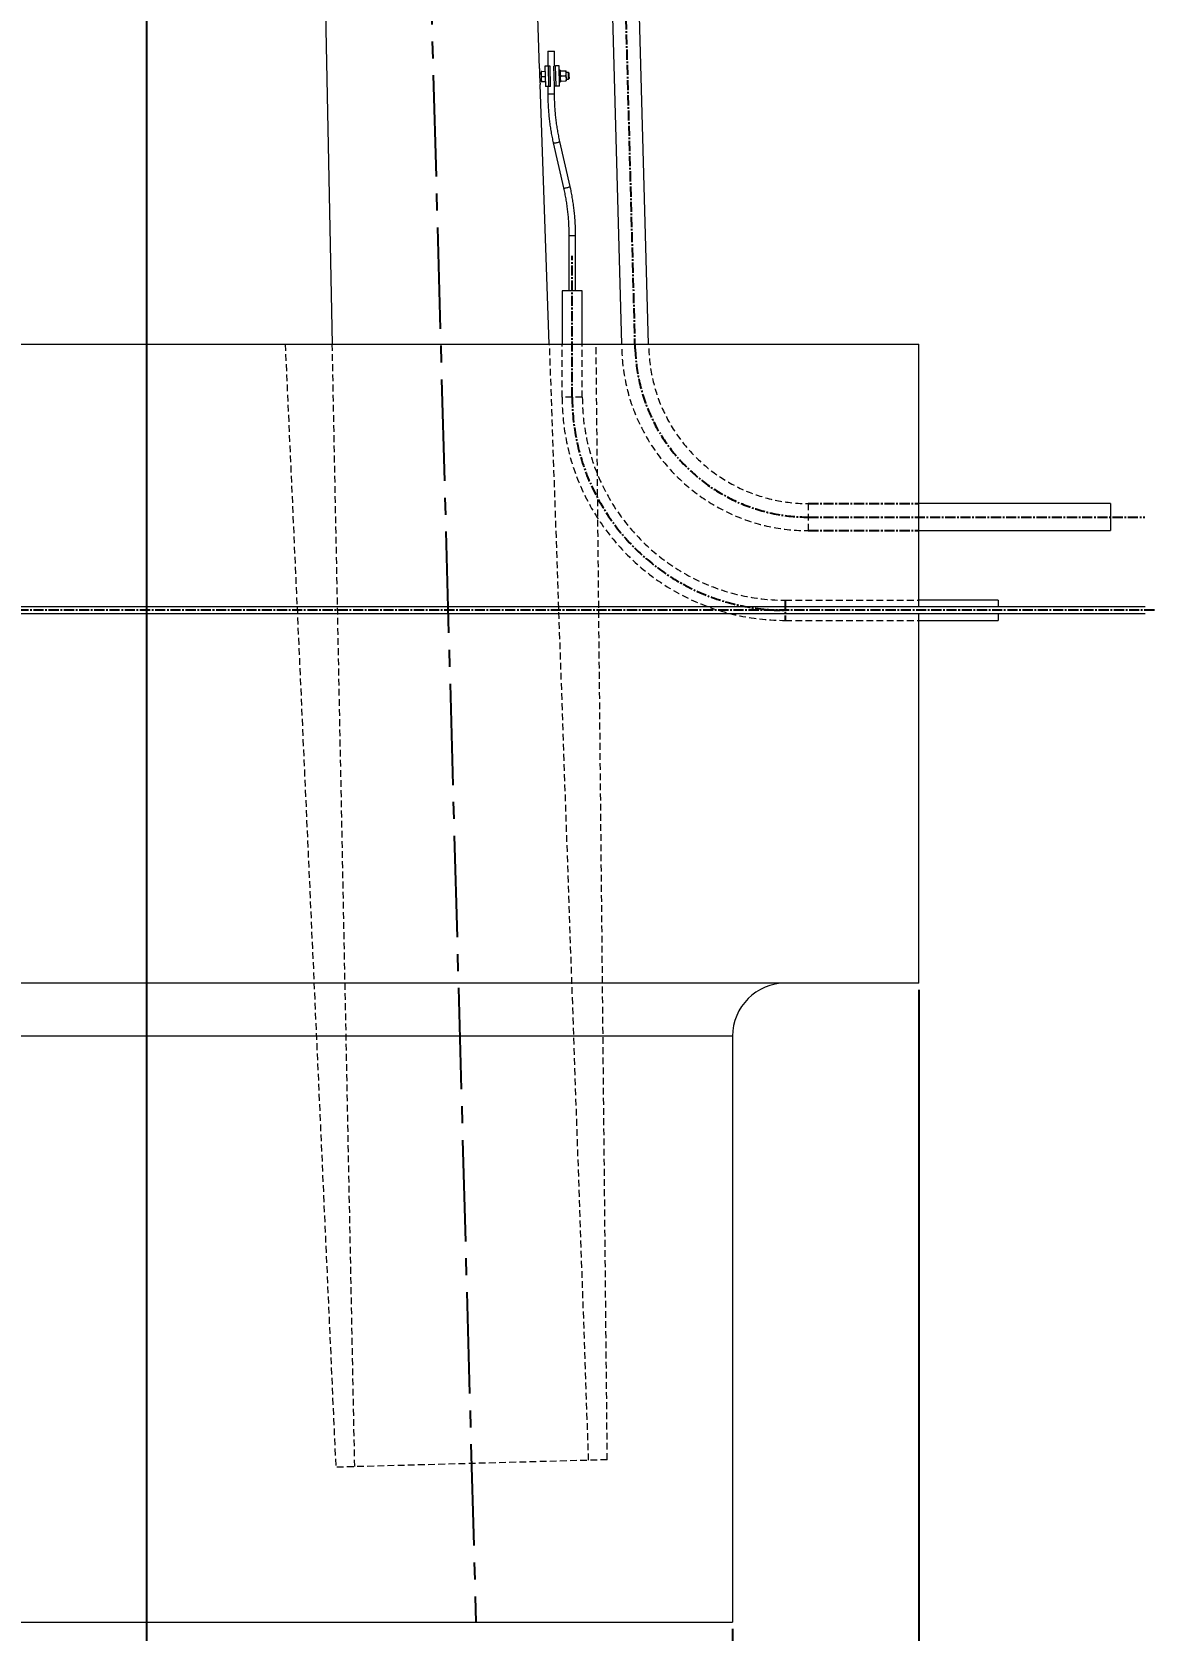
# Model space of a CAD drawing. Header units: millimetres. Extents: x 1587714 to 3094800, y -694377 to -413614.
# Drawn here: x 2057172 to 2059262, y -561911 to -558910 of the extents above; entities that cross this region are included whole.
import ezdxf

# ---------------------------------------------------------------- set-up
doc = ezdxf.new("R2010")
doc.units = ezdxf.units.MM
doc.linetypes.add('CENTER2', pattern=[28.575, 19.05, -3.175, 3.175, -3.175])
doc.linetypes.add('DASHED', pattern=[19.05, 12.7, -6.35])
for name, color, linetype in [('0_EJES', 1, 'CENTER2'), ('M0_EQUIPOS', 7, 'Continuous'), ('M_DIM', 1, 'Continuous')]:
    doc.layers.add(name, color=color, linetype=linetype)
doc.styles.add('STYLE-MSF', font='simplex.shx', dxfattribs={"width": 0.8})
doc.dimstyles.new('DIM1-25', dxfattribs={"dimscale": 25, "dimtxt": 2.5, "dimasz": 2.5, "dimexe": 1.25, "dimexo": 0.5, "dimgap": 1, "dimtad": 1, "dimdec": 1, "dimtxsty": 'STYLE-MSF', "dimcen": 2.5, "dimclrd": 8, "dimclre": 8, "dimclrt": 3, "dimaunit": 1, "dimadec": 1, "dimazin": 2, "dimtfac": 1, "dimtdec": 1, "dimtmove": 0, "dimatfit": 3, "dimfxl": 1, "dimlwd": -1, "dimlwe": -1, "dimarcsym": 0})

# ---------------------------------------------------------------- blocks, each defined once
blk = doc.blocks.new('*D224')
at = {"layer": 'Defpoints', "color": 0}
for p in [(2928281.7, -427677.5), (2931181.7, -427677.5), (2931181.7, -429493.5)]:
    blk.add_point(p, dxfattribs=at)
at = {"layer": 'M_DIM', "color": 8}
for p, q in [((2928281.7, -427690), (2928281.7, -429524.8)), ((2931181.7, -427690), (2931181.7, -429524.8)), ((2928344.2, -429493.5), (2931119.2, -429493.5))]:
    blk.add_line(p, q, dxfattribs=at)
for points in [[(2928344.2, -429483.1), (2928344.2, -429504), (2928281.7, -429493.5)], [(2931119.2, -429483.1), (2931119.2, -429504), (2931181.7, -429493.5)]]:
    blk.add_solid(points, dxfattribs=at)
at = {"layer": 'M_DIM', "color": 3, "insert": (2929731.7, -429437.3), "char_height": 62.5, "attachment_point": 5, "style": 'STYLE-MSF'}
blk.add_mtext('2900', dxfattribs=at)
blk = doc.blocks.new('*D225')
at = {"layer": 'Defpoints', "color": 0}
for p in [(2928631.7, -428877.5), (2930831.7, -428877.5), (2930831.7, -429232.3)]:
    blk.add_point(p, dxfattribs=at)
at = {"layer": 'M_DIM', "color": 8}
for p, q in [((2928631.7, -428890), (2928631.7, -429263.6)), ((2930831.7, -428890), (2930831.7, -429263.6)), ((2928694.2, -429232.3), (2930769.2, -429232.3))]:
    blk.add_line(p, q, dxfattribs=at)
for points in [[(2928694.2, -429221.9), (2928694.2, -429242.8), (2928631.7, -429232.3)], [(2930769.2, -429221.9), (2930769.2, -429242.8), (2930831.7, -429232.3)]]:
    blk.add_solid(points, dxfattribs=at)
at = {"layer": 'M_DIM', "color": 3, "insert": (2929731.7, -429176.1), "char_height": 62.5, "attachment_point": 5, "style": 'STYLE-MSF'}
blk.add_mtext('2200', dxfattribs=at)
blk = doc.blocks.new('poste doble terminal TM1')
at = {"layer": '0_EJES', "color": 8, "ltscale": 10}
blk.add_line((325.47, 7467.04), (618.13, -3150), dxfattribs=at)
at = {"layer": '0_EJES'}
for p, q in [((917.38, -758.96), (846.42, 1815.35)), ((799, -850), (799, -584.48)), ((1242.26, -1049.6), (1450, -1049.6)), ((1242.26, -1075), (1874.25, -1075)), ((1242.26, -1100.4), (1450, -1100.4)), ((2578.12, -1250), (-2583.29, -1250)), ((1199, -1231), (1199, -1269))]:
    blk.add_line(p, q, dxfattribs=at)
for centre, radius, start in [((1242.26, -750), 325, 181.579), ((1199, -850), 400, 180)]:
    blk.add_arc(centre, radius, start, 270, dxfattribs=at)
at = {"layer": 'M0_EQUIPOS', "color": 7, "linetype": 'Continuous', "lineweight": 15}
for p, q in [((737.81, -232.75), (733.75, -116.84)), ((335.61, -127.82), (348.12, -750)), ((755.93, -750), (738.86, -262.65)), ((-1450, -750), (1450, -750)), ((1450, -1243.65), (1450, -750)), ((1450, -1950), (1450, -1256.35)), ((1450, -1950), (-1450, -1950)), ((1100, -2050), (-1100, -2050)), ((1100, -2050), (1100, -3150)), ((-1100, -3150), (1100, -3150))]:
    blk.add_line(p, q, dxfattribs=at)
at = {"layer": 'M0_EQUIPOS', "color": 6, "linetype": 'Continuous', "lineweight": 15}
for p, q in [((874.16, -112.97), (891.72, -750)), ((942.54, -750), (924.94, -111.57)), ((1809.61, -1049.6), (1450, -1049.6)), ((1809.61, -1049.6), (1809.61, -1100.4)), ((1450, -1100.4), (1809.61, -1100.4))]:
    blk.add_line(p, q, dxfattribs=at)
at = {"layer": 'M0_EQUIPOS', "color": 3, "linetype": 'Continuous', "lineweight": 15}
for p, q in [((753.14, -200), (753.14, -228.3)), ((753.14, -200), (765.84, -200)), ((765.84, -227.95), (765.84, -200)), ((753.14, -266.32), (753.14, -280.38)), ((765.84, -280.38), (765.84, -265.97)), ((753.14, -280.38), (765.84, -280.38)), ((763.43, -372.38), (782.68, -456.9)), ((795.06, -454.08), (775.82, -369.56)), ((792.65, -546.08), (792.65, -650)), ((792.65, -546.08), (805.35, -546.08)), ((805.35, -650), (805.35, -546.08)), ((780, -650), (780, -750)), ((818, -650), (780, -650)), ((818, -750), (818, -650)), ((1875, -1243.65), (-1875, -1243.65)), ((-1875, -1256.35), (1875, -1256.35)), ((1599, -1231), (1450, -1231)), ((1599, -1231), (1599, -1243.65)), ((1599, -1256.35), (1599, -1269)), ((1450, -1269), (1599, -1269))]:
    blk.add_line(p, q, dxfattribs=at)
at = {"layer": 'M0_EQUIPOS', "color": 1, "linetype": 'Continuous', "lineweight": 15}
for p, q in [((741.74, -238.09), (747.85, -237.93)), ((747.59, -228.45), (748.64, -266.44)), ((757.44, -228.18), (754.26, -228.27)), ((755.31, -266.26), (754.26, -228.27)), ((758.48, -266.17), (757.44, -228.18)), ((767.61, -227.9), (764.43, -227.99)), ((765.48, -265.98), (764.43, -227.99)), ((768.65, -265.89), (767.61, -227.9)), ((775.33, -265.7), (774.28, -227.72)), ((776.21, -235.63), (774.5, -235.68)), ((777.53, -237.11), (786.36, -236.86)), ((791.72, -239.89), (787.72, -240)), ((792.74, -240.87), (791.72, -239.89)), ((740.56, -241.3), (737.65, -241.38)), ((738.1, -254.08), (740.91, -254)), ((742.01, -247.62), (748.11, -247.45)), ((742.27, -257.14), (748.38, -256.97)), ((758.48, -266.17), (755.31, -266.26)), ((768.65, -265.89), (765.48, -265.98)), ((775.11, -257.74), (776.82, -257.7)), ((777.79, -246.63), (786.62, -246.39)), ((778.05, -256.15), (786.89, -255.91)), ((788.07, -252.7), (792.07, -252.59)), ((792.07, -252.59), (793.04, -251.56))]:
    blk.add_line(p, q, dxfattribs=at)
at = {"layer": 'M0_EQUIPOS', "color": 8, "linetype": 'DASHED', "lineweight": 15}
for p, q in [((260.04, -750), (355.03, -2859.25)), ((347.84, -750), (390.02, -2858.29)), ((829.85, -2846.2), (756.47, -750)), ((864.84, -2845.23), (843.9, -750)), ((864.84, -2845.23), (355.03, -2859.25))]:
    blk.add_line(p, q, dxfattribs=at)
at = {"layer": 'M0_EQUIPOS', "color": 1, "linetype": 'DASHED', "lineweight": 15}
for p, q in [((780, -850), (780, -750)), ((818, -850), (818, -750)), ((818, -850), (780, -850)), ((1242.26, -1049.6), (1242.26, -1100.4)), ((1199, -1231), (1450, -1231)), ((1199, -1269), (1450, -1269))]:
    blk.add_line(p, q, dxfattribs=at)
at = {"layer": 'M0_EQUIPOS', "color": 1, "linetype": 'Continuous', "lineweight": 15, "flags": 128}
for points in [[(740.48, -238.13), (740.48, -238.21), (740.48, -238.45), (740.5, -238.85), (740.51, -239.4), (740.53, -240.1), (740.55, -240.92), (740.58, -241.85), (740.61, -242.89)], [(754.26, -228.27), (752.36, -228.32), (750.71, -228.37), (749.37, -228.41), (748.39, -228.43), (747.79, -228.45), (747.59, -228.45)], [(774.28, -227.72), (774.08, -227.72), (773.48, -227.74), (772.5, -227.77), (771.16, -227.8), (769.52, -227.85), (767.61, -227.9)], [(776.21, -235.63), (776.21, -235.63), (776.22, -235.81), (776.23, -236.35), (776.26, -237.21), (776.29, -238.38), (776.33, -239.83), (776.38, -241.49), (776.43, -243.32), (776.48, -245.25), (776.53, -247.24), (776.59, -249.2), (776.64, -251.09), (776.69, -252.83), (776.73, -254.37), (776.77, -255.66), (776.79, -256.66), (776.81, -257.33), (776.82, -257.66), (776.82, -257.7)], [(787.76, -241.59), (787.73, -240.55), (787.71, -239.62), (787.68, -238.8), (787.67, -238.11), (787.65, -237.55), (787.64, -237.15), (787.63, -236.91), (787.63, -236.83)], [(792.07, -252.59), (792.07, -252.57), (792.06, -252.29), (792.04, -251.65), (792.01, -250.7), (791.98, -249.49), (791.94, -248.09), (791.9, -246.58), (791.86, -245.06), (791.82, -243.6), (791.78, -242.29), (791.75, -241.22), (791.73, -240.44), (791.72, -239.99), (791.72, -239.89)], [(740.61, -242.89), (740.64, -244.01), (740.67, -245.19), (740.7, -246.41), (740.74, -247.65), (740.77, -248.89), (740.81, -250.12), (740.84, -251.29), (740.87, -252.41)], [(740.87, -252.41), (740.9, -253.45), (740.92, -254.38), (740.95, -255.2), (740.96, -255.9), (740.98, -256.45), (740.99, -256.85), (741, -257.09), (741, -257.17)], [(755.31, -266.26), (753.4, -266.31), (751.76, -266.35), (750.42, -266.39), (749.44, -266.42), (748.84, -266.43), (748.64, -266.44)], [(775.33, -265.7), (775.13, -265.71), (774.53, -265.73), (773.54, -265.75), (772.21, -265.79), (770.56, -265.84), (768.65, -265.89)], [(788.02, -251.11), (787.99, -249.99), (787.96, -248.82), (787.93, -247.59), (787.89, -246.35), (787.86, -245.11), (787.83, -243.89), (787.79, -242.71), (787.76, -241.59)], [(788.16, -255.87), (788.15, -255.79), (788.15, -255.55), (788.14, -255.15), (788.12, -254.6), (788.1, -253.9), (788.08, -253.08), (788.05, -252.15), (788.02, -251.11)], [(792.74, -240.87), (792.74, -240.87), (792.75, -241.13), (792.77, -241.73), (792.79, -242.64), (792.82, -243.79), (792.86, -245.11), (792.9, -246.5), (792.94, -247.87), (792.97, -249.13), (793, -250.19), (793.02, -250.98), (793.04, -251.45), (793.04, -251.56)]]:
    blk.add_lwpolyline(points, dxfattribs=at)
at = {"layer": 'M0_EQUIPOS', "color": 3, "linetype": 'Continuous', "lineweight": 15, "flags": 128}
for points in [[(763.43, -372.38), (763.57, -372.5), (764.05, -372.6), (764.86, -372.6), (765.94, -372.5), (767.24, -372.32), (768.68, -372.06), (770.17, -371.73), (771.63, -371.36), (772.97, -370.97), (774.12, -370.57), (775.01, -370.2), (775.59, -369.88), (775.82, -369.62), (775.82, -369.56)], [(782.68, -456.9), (782.81, -457.03), (783.29, -457.12), (784.1, -457.12), (785.18, -457.03), (786.48, -456.84), (787.92, -456.58), (789.41, -456.26), (790.87, -455.89), (792.22, -455.49), (793.37, -455.1), (794.25, -454.73), (794.83, -454.4), (795.06, -454.14), (795.06, -454.08)]]:
    blk.add_lwpolyline(points, dxfattribs=at)
at = {"layer": 'M0_EQUIPOS', "color": 1, "linetype": 'DASHED', "lineweight": 15}
for centre, radius, start in [((1242.26, -750), 350.4, 181.579), ((1242.26, -750), 299.6, 181.579), ((1199, -850), 419, 180), ((1199, -850), 381, 180)]:
    blk.add_arc(centre, radius, start, 270, dxfattribs=at)
at = {"layer": 'M0_EQUIPOS', "color": 7, "linetype": 'Continuous', "lineweight": 15}
blk.add_arc((1200, -2050), 100, 90, 180, dxfattribs=at)
at = {"layer": 'M0_EQUIPOS', "color": 1, "linetype": 'Continuous', "lineweight": 15}
for points, knots in [([(737.81, -232.75), (737.81, -232.77), (737.81, -232.81), (737.79, -233.38), (737.75, -234.35), (737.71, -235.7), (737.68, -237.4), (737.65, -239.38), (737.65, -241.62), (737.67, -244.01), (737.73, -246.52), (737.82, -249.04), (737.94, -251.55), (738.08, -253.92), (738.24, -256.14), (738.42, -258.33), (738.54, -259.51), (738.6, -260.17)], [0, 0, 0, 0, 0.0549732, 0.1219164, 0.1869555, 0.2538737, 0.3190381, 0.3860865, 0.4513092, 0.5184271, 0.583528, 0.6505246, 0.7155143, 0.7823847, 0.8474625, 0.9144182, 1, 1, 1, 1]), ([(741.74, -238.09), (741.41, -238.1), (740.73, -238.12), (740.48, -238.13), (740.48, -238.13), (740.48, -238.13)], [0, 0, 0, 0, 0.4843407, 0.9863256, 1, 1, 1, 1]), ([(740.61, -242.89), (740.64, -242.22), (740.7, -240.86), (741.22, -239.27), (741.63, -238.36), (741.74, -238.09)], [0, 0, 0, 0, 0.4062865, 0.8272737, 1, 1, 1, 1]), ([(777.53, -237.11), (777.19, -237.12), (776.51, -237.14), (776.26, -237.14), (776.26, -237.14), (776.26, -237.14)], [0, 0, 0, 0, 0.4843407, 0.9863256, 1, 1, 1, 1]), ([(776.39, -241.9), (776.39, -241.79), (776.37, -241.08), (776.55, -239.74), (777.01, -238.26), (777.4, -237.39), (777.53, -237.11)], [0, 0, 0, 0, 0.0665294, 0.4352819, 0.8145499, 1, 1, 1, 1]), ([(786.36, -236.86), (786.69, -236.86), (787.37, -236.84), (787.63, -236.83), (787.63, -236.83), (787.63, -236.83)], [0, 0, 0, 0, 0.4843408, 0.9863257, 1, 1, 1, 1]), ([(787.76, -241.59), (787.76, -241.48), (787.73, -240.77), (787.48, -239.44), (786.94, -237.99), (786.5, -237.14), (786.36, -236.86)], [0, 0, 0, 0, 0.0665289, 0.435283, 0.8145462, 1, 1, 1, 1]), ([(738.6, -260.17), (738.64, -260.6), (738.73, -261.47), (738.81, -262.27), (738.86, -262.69), (738.86, -262.66), (738.86, -262.65)], [0, 0, 0, 0, 0.2810447, 0.5702304, 0.8512853, 1, 1, 1, 1]), ([(742.01, -247.62), (741.65, -246.88), (740.93, -245.4), (740.63, -243.76), (740.61, -242.91), (740.61, -242.89)], [0, 0, 0, 0, 0.48434714, 0.98633325, 1, 1, 1, 1]), ([(740.87, -252.41), (740.87, -252.3), (740.86, -251.59), (741.03, -250.25), (741.5, -248.77), (741.88, -247.9), (742.01, -247.62)], [0, 0, 0, 0, 0.06652944, 0.43528179, 0.81455153, 1, 1, 1, 1]), ([(742.27, -257.14), (742.07, -256.74), (741.6, -255.8), (741.04, -254.22), (740.93, -253.02), (740.87, -252.41)], [0, 0, 0, 0, 0.2654542, 0.6280671, 1, 1, 1, 1]), ([(741, -257.17), (741.05, -257.17), (741.15, -257.17), (741.72, -257.15), (742.14, -257.14), (742.27, -257.14)], [0, 0, 0, 0, 0.4062923, 0.8272702, 1, 1, 1, 1]), ([(777.79, -246.63), (777.59, -246.23), (777.12, -245.29), (776.56, -243.72), (776.44, -242.51), (776.39, -241.9)], [0, 0, 0, 0, 0.2654542, 0.6280671, 1, 1, 1, 1]), ([(776.65, -251.43), (776.68, -250.76), (776.74, -249.4), (777.27, -247.8), (777.67, -246.89), (777.79, -246.63)], [0, 0, 0, 0, 0.406287, 0.8272735, 1, 1, 1, 1]), ([(778.05, -256.15), (777.7, -255.42), (776.98, -253.93), (776.68, -252.29), (776.65, -251.45), (776.65, -251.43)], [0, 0, 0, 0, 0.484331, 0.9863151, 1, 1, 1, 1]), ([(776.78, -256.19), (776.83, -256.18), (776.93, -256.18), (777.5, -256.17), (777.93, -256.15), (778.05, -256.15)], [0, 0, 0, 0, 0.4062922, 0.8272702, 1, 1, 1, 1]), ([(786.62, -246.39), (786.8, -245.98), (787.22, -245.01), (787.69, -243.41), (787.74, -242.2), (787.76, -241.59)], [0, 0, 0, 0, 0.2654637, 0.628074, 1, 1, 1, 1]), ([(788.02, -251.11), (787.96, -250.45), (787.82, -249.09), (787.21, -247.53), (786.76, -246.64), (786.62, -246.39)], [0, 0, 0, 0, 0.4062966, 0.8272647, 1, 1, 1, 1]), ([(786.89, -255.91), (787.2, -255.16), (787.84, -253.63), (788.05, -251.98), (788.02, -251.13), (788.02, -251.11)], [0, 0, 0, 0, 0.4843333, 0.9863355, 1, 1, 1, 1]), ([(788.16, -255.87), (788.11, -255.87), (788.01, -255.88), (787.44, -255.89), (787.01, -255.9), (786.89, -255.91)], [0, 0, 0, 0, 0.4062923, 0.8272702, 1, 1, 1, 1])]:
    blk.add_open_spline(points, degree=3, knots=knots, dxfattribs=at)
at = {"layer": 'M0_EQUIPOS', "color": 3, "linetype": 'Continuous', "lineweight": 15}
for points, knots in [([(753.14, -280.38), (753.15, -282.25), (753.17, -287.67), (753.42, -296.61), (753.96, -307.21), (754.78, -317.79), (755.86, -328.33), (757.21, -338.83), (758.83, -349.28), (760.68, -359.49), (762.26, -367.17), (763.21, -371.4), (763.43, -372.38)], [0, 0, 0, 0, 0.0603858, 0.1744973, 0.288612, 0.4027282, 0.5168428, 0.6309587, 0.7450745, 0.8591884, 0.9672945, 1, 1, 1, 1]), ([(775.82, -369.56), (775.42, -367.8), (774.28, -362.69), (772.59, -354.17), (770.82, -343.96), (769.32, -333.7), (768.09, -323.39), (767.12, -313.05), (766.41, -302.67), (765.98, -292.45), (765.85, -285.02), (765.84, -281.06), (765.84, -280.38)], [0, 0, 0, 0, 0.0603838, 0.1757906, 0.2912005, 0.4066077, 0.5220152, 0.6374212, 0.7528255, 0.8682298, 0.9775601, 1, 1, 1, 1]), ([(782.68, -456.9), (783.07, -458.66), (784.21, -463.77), (785.9, -472.29), (787.67, -482.49), (789.17, -492.76), (790.41, -503.06), (791.38, -513.41), (792.08, -523.79), (792.51, -534.01), (792.64, -541.44), (792.65, -545.4), (792.65, -546.08)], [0, 0, 0, 0, 0.0603838, 0.1757906, 0.2911992, 0.4066077, 0.5220153, 0.6374199, 0.7528256, 0.8682298, 0.9775601, 1, 1, 1, 1]), ([(805.35, -546.08), (805.34, -544.21), (805.32, -538.79), (805.08, -529.85), (804.53, -519.25), (803.72, -508.67), (802.63, -498.13), (801.28, -487.63), (799.67, -477.18), (797.82, -466.97), (796.23, -459.29), (795.28, -455.06), (795.06, -454.08)], [0, 0, 0, 0, 0.0603858, 0.1744973, 0.2886133, 0.4027282, 0.5168441, 0.6309587, 0.7450745, 0.8591897, 0.9672958, 1, 1, 1, 1])]:
    blk.add_open_spline(points, degree=3, knots=knots, dxfattribs=at)
at = {"layer": 'M_DIM'}
for base, p1, p2, picture, middle in [((1450, -3766.08), (-1450, -1950), (1450, -1950), '*D224', (0, -3709.83)), ((1100, -3504.88), (-1100, -3150), (1100, -3150), '*D225', (0, -3448.63))]:
    dim = blk.add_linear_dim(base=base, p1=p1, p2=p2, dimstyle='DIM1-25', dxfattribs=at)
    dim.commit()
    dim.dimension.update_dxf_attribs({"geometry": picture, "text_midpoint": middle, "insert": (-2929731.72, 425727.46)})

msp = doc.modelspace()

# ---------------------------------------------------------------- linework, layer by layer
at = {"color": 8}
msp.add_line((2057387.7201, -578057.058), (2057387.7201, -529054.325), dxfattribs=at)

# ---------------------------------------------------------------- block references
msp.add_blockref('poste doble terminal TM1', (2057387.7201, -558745.6049))

doc.saveas('drawing.dxf')
